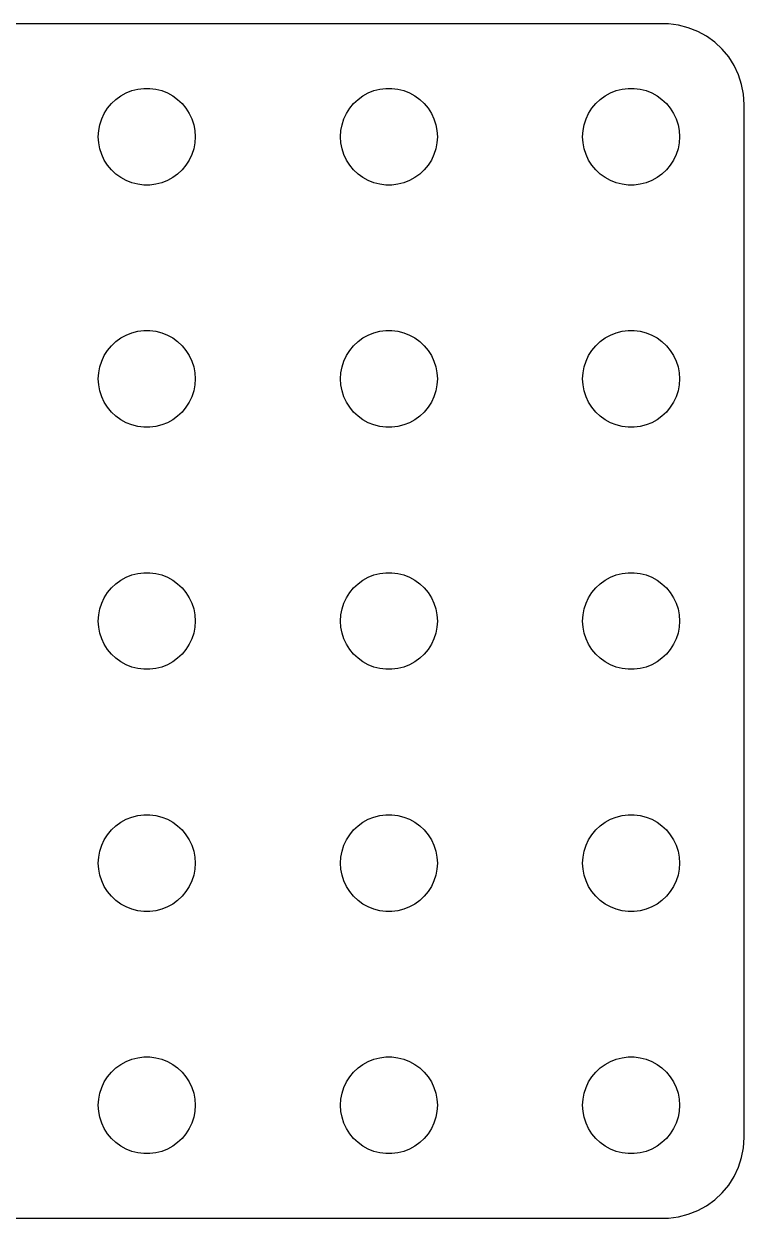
# Model space of a CAD drawing. Header units: metres. Extents: x -172 to 172, y -37 to 37.
# Drawn here: x 127.4 to 172, y -37 to 37 of the extents above; entities that cross this region are included whole.
import ezdxf

# ---------------------------------------------------------------- set-up
doc = ezdxf.new("R2010")
doc.units = ezdxf.units.M

msp = doc.modelspace()

# ---------------------------------------------------------------- linework, layer by layer
for p, q in [((167.314, 36.9901), (-167.314, 36.9901)), ((167.937, 36.9114), (167.314, 36.9901)), ((168.545, 36.7553), (167.937, 36.9114)), ((169.129, 36.5241), (168.545, 36.7553)), ((169.679, 36.2216), (169.129, 36.5241)), ((170.187, 35.8526), (169.679, 36.2216)), ((170.645, 35.4227), (170.187, 35.8526)), ((171.045, 34.9389), (170.645, 35.4227)), ((171.382, 34.4088), (171.045, 34.9389)), ((171.649, 33.8406), (171.382, 34.4088)), ((171.843, 33.2434), (171.649, 33.8406)), ((133.393, 32.533), (133.723, 32.7145)), ((133.723, 32.7145), (134.073, 32.8532)), ((134.073, 32.8532), (134.438, 32.9469)), ((134.438, 32.9469), (134.812, 32.9941)), ((134.812, 32.9941), (135.188, 32.9941)), ((135.188, 32.9941), (135.562, 32.9469)), ((135.562, 32.9469), (135.927, 32.8532)), ((135.927, 32.8532), (136.277, 32.7145)), ((136.277, 32.7145), (136.607, 32.533)), ((148.393, 32.533), (148.723, 32.7145)), ((148.723, 32.7145), (149.073, 32.8532)), ((149.073, 32.8532), (149.438, 32.9469)), ((149.438, 32.9469), (149.812, 32.9941)), ((149.812, 32.9941), (150.188, 32.9941)), ((150.188, 32.9941), (150.562, 32.9469)), ((150.562, 32.9469), (150.927, 32.8532)), ((150.927, 32.8532), (151.277, 32.7145)), ((151.277, 32.7145), (151.607, 32.533)), ((163.393, 32.533), (163.723, 32.7145)), ((163.723, 32.7145), (164.073, 32.8532)), ((164.073, 32.8532), (164.438, 32.9469)), ((164.438, 32.9469), (164.812, 32.9941)), ((164.812, 32.9941), (165.188, 32.9941)), ((165.188, 32.9941), (165.562, 32.9469)), ((165.562, 32.9469), (165.927, 32.8532)), ((165.927, 32.8532), (166.277, 32.7145)), ((166.277, 32.7145), (166.607, 32.533)), ((171.961, 32.6267), (171.843, 33.2434)), ((172, 32), (171.961, 32.6267)), ((132.573, 31.7634), (132.813, 32.0536)), ((132.813, 32.0536), (133.088, 32.3115)), ((133.088, 32.3115), (133.393, 32.533)), ((136.607, 32.533), (136.912, 32.3115)), ((136.912, 32.3115), (137.187, 32.0536)), ((137.187, 32.0536), (137.427, 31.7634)), ((147.573, 31.7634), (147.813, 32.0536)), ((147.813, 32.0536), (148.088, 32.3115)), ((148.088, 32.3115), (148.393, 32.533)), ((151.607, 32.533), (151.912, 32.3115)), ((151.912, 32.3115), (152.187, 32.0536)), ((152.187, 32.0536), (152.427, 31.7634)), ((162.573, 31.7634), (162.813, 32.0536)), ((162.813, 32.0536), (163.088, 32.3115)), ((163.088, 32.3115), (163.393, 32.533)), ((166.607, 32.533), (166.912, 32.3115)), ((166.912, 32.3115), (167.187, 32.0536)), ((167.187, 32.0536), (167.427, 31.7634)), ((172, -32), (172, 32)), ((132.094, 30.7461), (132.211, 31.1044)), ((132.211, 31.1044), (132.371, 31.4453)), ((132.371, 31.4453), (132.573, 31.7634)), ((137.427, 31.7634), (137.629, 31.4453)), ((137.629, 31.4453), (137.789, 31.1044)), ((137.789, 31.1044), (137.906, 30.7461)), ((147.094, 30.7461), (147.211, 31.1044)), ((147.211, 31.1044), (147.371, 31.4453)), ((147.371, 31.4453), (147.573, 31.7634)), ((152.427, 31.7634), (152.629, 31.4453)), ((152.629, 31.4453), (152.789, 31.1044)), ((152.789, 31.1044), (152.906, 30.7461)), ((162.094, 30.7461), (162.211, 31.1044)), ((162.211, 31.1044), (162.371, 31.4453)), ((162.371, 31.4453), (162.573, 31.7634)), ((167.427, 31.7634), (167.629, 31.4453)), ((167.629, 31.4453), (167.789, 31.1044)), ((167.789, 31.1044), (167.906, 30.7461)), ((132, 30), (132.024, 30.376)), ((132.024, 30.376), (132.094, 30.7461)), ((137.906, 30.7461), (137.976, 30.376)), ((137.976, 30.376), (138, 30)), ((147, 30), (147.024, 30.376)), ((147.024, 30.376), (147.094, 30.7461)), ((152.906, 30.7461), (152.976, 30.376)), ((152.976, 30.376), (153, 30)), ((162, 30), (162.024, 30.376)), ((162.024, 30.376), (162.094, 30.7461)), ((167.906, 30.7461), (167.976, 30.376)), ((167.976, 30.376), (168, 30)), ((132.024, 29.624), (132, 30)), ((132.094, 29.2539), (132.024, 29.624)), ((137.976, 29.624), (137.906, 29.2539)), ((138, 30), (137.976, 29.624)), ((147.024, 29.624), (147, 30)), ((147.094, 29.2539), (147.024, 29.624)), ((152.976, 29.624), (152.906, 29.2539)), ((153, 30), (152.976, 29.624)), ((162.024, 29.624), (162, 30)), ((162.094, 29.2539), (162.024, 29.624)), ((167.976, 29.624), (167.906, 29.2539)), ((168, 30), (167.976, 29.624)), ((132.211, 28.8956), (132.094, 29.2539)), ((132.371, 28.5547), (132.211, 28.8956)), ((137.789, 28.8956), (137.629, 28.5547)), ((137.906, 29.2539), (137.789, 28.8956)), ((147.211, 28.8956), (147.094, 29.2539)), ((147.371, 28.5547), (147.211, 28.8956)), ((152.789, 28.8956), (152.629, 28.5547)), ((152.906, 29.2539), (152.789, 28.8956)), ((162.211, 28.8956), (162.094, 29.2539)), ((162.371, 28.5547), (162.211, 28.8956)), ((167.789, 28.8956), (167.629, 28.5547)), ((167.906, 29.2539), (167.789, 28.8956)), ((132.573, 28.2366), (132.371, 28.5547)), ((132.813, 27.9464), (132.573, 28.2366)), ((137.427, 28.2366), (137.187, 27.9464)), ((137.629, 28.5547), (137.427, 28.2366)), ((147.573, 28.2366), (147.371, 28.5547)), ((147.813, 27.9464), (147.573, 28.2366)), ((152.427, 28.2366), (152.187, 27.9464)), ((152.629, 28.5547), (152.427, 28.2366)), ((162.573, 28.2366), (162.371, 28.5547)), ((162.813, 27.9464), (162.573, 28.2366)), ((167.427, 28.2366), (167.187, 27.9464)), ((167.629, 28.5547), (167.427, 28.2366)), ((133.088, 27.6884), (132.813, 27.9464)), ((133.393, 27.467), (133.088, 27.6884)), ((133.723, 27.2855), (133.393, 27.467)), ((136.607, 27.467), (136.277, 27.2855)), ((136.912, 27.6884), (136.607, 27.467)), ((137.187, 27.9464), (136.912, 27.6884)), ((148.088, 27.6884), (147.813, 27.9464)), ((148.393, 27.467), (148.088, 27.6884)), ((148.723, 27.2855), (148.393, 27.467)), ((151.607, 27.467), (151.277, 27.2855)), ((151.912, 27.6884), (151.607, 27.467)), ((152.187, 27.9464), (151.912, 27.6884)), ((163.088, 27.6884), (162.813, 27.9464)), ((163.393, 27.467), (163.088, 27.6884)), ((163.723, 27.2855), (163.393, 27.467)), ((166.607, 27.467), (166.277, 27.2855)), ((166.912, 27.6884), (166.607, 27.467)), ((167.187, 27.9464), (166.912, 27.6884)), ((134.073, 27.1468), (133.723, 27.2855)), ((134.438, 27.0531), (134.073, 27.1468)), ((134.812, 27.0059), (134.438, 27.0531)), ((135.188, 27.0059), (134.812, 27.0059)), ((135.562, 27.0531), (135.188, 27.0059)), ((135.927, 27.1468), (135.562, 27.0531)), ((136.277, 27.2855), (135.927, 27.1468)), ((149.073, 27.1468), (148.723, 27.2855)), ((149.438, 27.0531), (149.073, 27.1468)), ((149.812, 27.0059), (149.438, 27.0531)), ((150.188, 27.0059), (149.812, 27.0059)), ((150.562, 27.0531), (150.188, 27.0059)), ((150.927, 27.1468), (150.562, 27.0531)), ((151.277, 27.2855), (150.927, 27.1468)), ((164.073, 27.1468), (163.723, 27.2855)), ((164.438, 27.0531), (164.073, 27.1468)), ((164.812, 27.0059), (164.438, 27.0531)), ((165.188, 27.0059), (164.812, 27.0059)), ((165.562, 27.0531), (165.188, 27.0059)), ((165.927, 27.1468), (165.562, 27.0531)), ((166.277, 27.2855), (165.927, 27.1468)), ((133.723, 17.7145), (134.073, 17.8532)), ((134.073, 17.8532), (134.438, 17.9469)), ((134.438, 17.9469), (134.812, 17.9941)), ((134.812, 17.9941), (135.188, 17.9941)), ((135.188, 17.9941), (135.562, 17.9469)), ((135.562, 17.9469), (135.927, 17.8532)), ((135.927, 17.8532), (136.277, 17.7145)), ((148.723, 17.7145), (149.073, 17.8532)), ((149.073, 17.8532), (149.438, 17.9469)), ((149.438, 17.9469), (149.812, 17.9941)), ((149.812, 17.9941), (150.188, 17.9941)), ((150.188, 17.9941), (150.562, 17.9469)), ((150.562, 17.9469), (150.927, 17.8532)), ((150.927, 17.8532), (151.277, 17.7145)), ((163.723, 17.7145), (164.073, 17.8532)), ((164.073, 17.8532), (164.438, 17.9469)), ((164.438, 17.9469), (164.812, 17.9941)), ((164.812, 17.9941), (165.188, 17.9941)), ((165.188, 17.9941), (165.562, 17.9469)), ((165.562, 17.9469), (165.927, 17.8532)), ((165.927, 17.8532), (166.277, 17.7145)), ((132.573, 16.7634), (132.813, 17.0536)), ((132.813, 17.0536), (133.088, 17.3115)), ((133.088, 17.3115), (133.393, 17.533)), ((133.393, 17.533), (133.723, 17.7145)), ((136.277, 17.7145), (136.607, 17.533)), ((136.607, 17.533), (136.912, 17.3115)), ((136.912, 17.3115), (137.187, 17.0536)), ((137.187, 17.0536), (137.427, 16.7634)), ((147.573, 16.7634), (147.813, 17.0536)), ((147.813, 17.0536), (148.088, 17.3115)), ((148.088, 17.3115), (148.393, 17.533)), ((148.393, 17.533), (148.723, 17.7145)), ((151.277, 17.7145), (151.607, 17.533)), ((151.607, 17.533), (151.912, 17.3115)), ((151.912, 17.3115), (152.187, 17.0536)), ((152.187, 17.0536), (152.427, 16.7634)), ((162.573, 16.7634), (162.813, 17.0536)), ((162.813, 17.0536), (163.088, 17.3115)), ((163.088, 17.3115), (163.393, 17.533)), ((163.393, 17.533), (163.723, 17.7145)), ((166.277, 17.7145), (166.607, 17.533)), ((166.607, 17.533), (166.912, 17.3115)), ((166.912, 17.3115), (167.187, 17.0536)), ((167.187, 17.0536), (167.427, 16.7634)), ((132.211, 16.1044), (132.371, 16.4453)), ((132.371, 16.4453), (132.573, 16.7634)), ((137.427, 16.7634), (137.629, 16.4453)), ((137.629, 16.4453), (137.789, 16.1044)), ((147.211, 16.1044), (147.371, 16.4453)), ((147.371, 16.4453), (147.573, 16.7634)), ((152.427, 16.7634), (152.629, 16.4453)), ((152.629, 16.4453), (152.789, 16.1044)), ((162.211, 16.1044), (162.371, 16.4453)), ((162.371, 16.4453), (162.573, 16.7634)), ((167.427, 16.7634), (167.629, 16.4453)), ((167.629, 16.4453), (167.789, 16.1044)), ((132.024, 15.376), (132.094, 15.7461)), ((132.094, 15.7461), (132.211, 16.1044)), ((137.789, 16.1044), (137.906, 15.7461)), ((137.906, 15.7461), (137.976, 15.376)), ((147.024, 15.376), (147.094, 15.7461)), ((147.094, 15.7461), (147.211, 16.1044)), ((152.789, 16.1044), (152.906, 15.7461)), ((152.906, 15.7461), (152.976, 15.376)), ((162.024, 15.376), (162.094, 15.7461)), ((162.094, 15.7461), (162.211, 16.1044)), ((167.789, 16.1044), (167.906, 15.7461)), ((167.906, 15.7461), (167.976, 15.376)), ((132, 15), (132.024, 15.376)), ((132.024, 14.624), (132, 15)), ((137.976, 15.376), (138, 15)), ((138, 15), (137.976, 14.624)), ((147, 15), (147.024, 15.376)), ((147.024, 14.624), (147, 15)), ((152.976, 15.376), (153, 15)), ((153, 15), (152.976, 14.624)), ((162, 15), (162.024, 15.376)), ((162.024, 14.624), (162, 15)), ((167.976, 15.376), (168, 15)), ((168, 15), (167.976, 14.624)), ((132.094, 14.2539), (132.024, 14.624)), ((132.211, 13.8956), (132.094, 14.2539)), ((137.906, 14.2539), (137.789, 13.8956)), ((137.976, 14.624), (137.906, 14.2539)), ((147.094, 14.2539), (147.024, 14.624)), ((147.211, 13.8956), (147.094, 14.2539)), ((152.906, 14.2539), (152.789, 13.8956)), ((152.976, 14.624), (152.906, 14.2539)), ((162.094, 14.2539), (162.024, 14.624)), ((162.211, 13.8956), (162.094, 14.2539)), ((167.906, 14.2539), (167.789, 13.8956)), ((167.976, 14.624), (167.906, 14.2539)), ((132.371, 13.5547), (132.211, 13.8956)), ((132.573, 13.2366), (132.371, 13.5547)), ((137.629, 13.5547), (137.427, 13.2366)), ((137.789, 13.8956), (137.629, 13.5547)), ((147.371, 13.5547), (147.211, 13.8956)), ((147.573, 13.2366), (147.371, 13.5547)), ((152.629, 13.5547), (152.427, 13.2366)), ((152.789, 13.8956), (152.629, 13.5547)), ((162.371, 13.5547), (162.211, 13.8956)), ((162.573, 13.2366), (162.371, 13.5547)), ((167.629, 13.5547), (167.427, 13.2366)), ((167.789, 13.8956), (167.629, 13.5547)), ((132.813, 12.9464), (132.573, 13.2366)), ((133.088, 12.6884), (132.813, 12.9464)), ((133.393, 12.467), (133.088, 12.6884)), ((136.912, 12.6884), (136.607, 12.467)), ((137.187, 12.9464), (136.912, 12.6884)), ((137.427, 13.2366), (137.187, 12.9464)), ((147.813, 12.9464), (147.573, 13.2366)), ((148.088, 12.6884), (147.813, 12.9464)), ((148.393, 12.467), (148.088, 12.6884)), ((151.912, 12.6884), (151.607, 12.467)), ((152.187, 12.9464), (151.912, 12.6884)), ((152.427, 13.2366), (152.187, 12.9464)), ((162.813, 12.9464), (162.573, 13.2366)), ((163.088, 12.6884), (162.813, 12.9464)), ((163.393, 12.467), (163.088, 12.6884)), ((166.912, 12.6884), (166.607, 12.467)), ((167.187, 12.9464), (166.912, 12.6884)), ((167.427, 13.2366), (167.187, 12.9464)), ((133.723, 12.2855), (133.393, 12.467)), ((134.073, 12.1468), (133.723, 12.2855)), ((134.438, 12.0531), (134.073, 12.1468)), ((134.812, 12.0059), (134.438, 12.0531)), ((135.188, 12.0059), (134.812, 12.0059)), ((135.562, 12.0531), (135.188, 12.0059)), ((135.927, 12.1468), (135.562, 12.0531)), ((136.277, 12.2855), (135.927, 12.1468)), ((136.607, 12.467), (136.277, 12.2855)), ((148.723, 12.2855), (148.393, 12.467)), ((149.073, 12.1468), (148.723, 12.2855)), ((149.438, 12.0531), (149.073, 12.1468)), ((149.812, 12.0059), (149.438, 12.0531)), ((150.188, 12.0059), (149.812, 12.0059)), ((150.562, 12.0531), (150.188, 12.0059)), ((150.927, 12.1468), (150.562, 12.0531)), ((151.277, 12.2855), (150.927, 12.1468)), ((151.607, 12.467), (151.277, 12.2855)), ((163.723, 12.2855), (163.393, 12.467)), ((164.073, 12.1468), (163.723, 12.2855)), ((164.438, 12.0531), (164.073, 12.1468)), ((164.812, 12.0059), (164.438, 12.0531)), ((165.188, 12.0059), (164.812, 12.0059)), ((165.562, 12.0531), (165.188, 12.0059)), ((165.927, 12.1468), (165.562, 12.0531)), ((166.277, 12.2855), (165.927, 12.1468)), ((166.607, 12.467), (166.277, 12.2855)), ((134.438, 2.94685), (134.812, 2.99408)), ((134.812, 2.99408), (135.188, 2.99408)), ((135.188, 2.99408), (135.562, 2.94685)), ((149.438, 2.94685), (149.812, 2.99408)), ((149.812, 2.99408), (150.188, 2.99408)), ((150.188, 2.99408), (150.562, 2.94685)), ((164.438, 2.94685), (164.812, 2.99408)), ((164.812, 2.99408), (165.188, 2.99408)), ((165.188, 2.99408), (165.562, 2.94685)), ((132.813, 2.05363), (133.088, 2.31154)), ((133.088, 2.31154), (133.393, 2.53297)), ((133.393, 2.53297), (133.723, 2.71448)), ((133.723, 2.71448), (134.073, 2.85316)), ((134.073, 2.85316), (134.438, 2.94685)), ((135.562, 2.94685), (135.927, 2.85316)), ((135.927, 2.85316), (136.277, 2.71448)), ((136.277, 2.71448), (136.607, 2.53297)), ((136.607, 2.53297), (136.912, 2.31154)), ((136.912, 2.31154), (137.187, 2.05363)), ((147.813, 2.05363), (148.088, 2.31154)), ((148.088, 2.31154), (148.393, 2.53297)), ((148.393, 2.53297), (148.723, 2.71448)), ((148.723, 2.71448), (149.073, 2.85316)), ((149.073, 2.85316), (149.438, 2.94685)), ((150.562, 2.94685), (150.927, 2.85316)), ((150.927, 2.85316), (151.277, 2.71448)), ((151.277, 2.71448), (151.607, 2.53297)), ((151.607, 2.53297), (151.912, 2.31154)), ((151.912, 2.31154), (152.187, 2.05363)), ((162.813, 2.05363), (163.088, 2.31154)), ((163.088, 2.31154), (163.393, 2.53297)), ((163.393, 2.53297), (163.723, 2.71448)), ((163.723, 2.71448), (164.073, 2.85316)), ((164.073, 2.85316), (164.438, 2.94685)), ((165.562, 2.94685), (165.927, 2.85316)), ((165.927, 2.85316), (166.277, 2.71448)), ((166.277, 2.71448), (166.607, 2.53297)), ((166.607, 2.53297), (166.912, 2.31154)), ((166.912, 2.31154), (167.187, 2.05363)), ((132.371, 1.44525), (132.573, 1.76335)), ((132.573, 1.76335), (132.813, 2.05363)), ((137.187, 2.05363), (137.427, 1.76335)), ((137.427, 1.76335), (137.629, 1.44525)), ((147.371, 1.44525), (147.573, 1.76335)), ((147.573, 1.76335), (147.813, 2.05363)), ((152.187, 2.05363), (152.427, 1.76335)), ((152.427, 1.76335), (152.629, 1.44525)), ((162.371, 1.44525), (162.573, 1.76335)), ((162.573, 1.76335), (162.813, 2.05363)), ((167.187, 2.05363), (167.427, 1.76335)), ((167.427, 1.76335), (167.629, 1.44525)), ((132.024, 0.37599), (132.094, 0.74606)), ((132.094, 0.74606), (132.211, 1.10437)), ((132.211, 1.10437), (132.371, 1.44525)), ((137.629, 1.44525), (137.789, 1.10437)), ((137.789, 1.10437), (137.906, 0.74606)), ((137.906, 0.74606), (137.976, 0.37599)), ((147.024, 0.37599), (147.094, 0.74606)), ((147.094, 0.74606), (147.211, 1.10437)), ((147.211, 1.10437), (147.371, 1.44525)), ((152.629, 1.44525), (152.789, 1.10437)), ((152.789, 1.10437), (152.906, 0.74606)), ((152.906, 0.74606), (152.976, 0.37599)), ((162.024, 0.37599), (162.094, 0.74606)), ((162.094, 0.74606), (162.211, 1.10437)), ((162.211, 1.10437), (162.371, 1.44525)), ((167.629, 1.44525), (167.789, 1.10437)), ((167.789, 1.10437), (167.906, 0.74606)), ((167.906, 0.74606), (167.976, 0.37599)), ((132, 0), (132.024, 0.37599)), ((132.024, -0.37599), (132, 0)), ((137.976, 0.37599), (138, 0)), ((138, 0), (137.976, -0.37599)), ((147, 0), (147.024, 0.37599)), ((147.024, -0.37599), (147, 0)), ((152.976, 0.37599), (153, 0)), ((153, 0), (152.976, -0.37599)), ((162, 0), (162.024, 0.37599)), ((162.024, -0.37599), (162, 0)), ((167.976, 0.37599), (168, 0)), ((168, 0), (167.976, -0.37599)), ((132.094, -0.74606), (132.024, -0.37599)), ((137.976, -0.37599), (137.906, -0.74606)), ((147.094, -0.74606), (147.024, -0.37599)), ((152.976, -0.37599), (152.906, -0.74606)), ((162.094, -0.74606), (162.024, -0.37599)), ((167.976, -0.37599), (167.906, -0.74606)), ((132.211, -1.10437), (132.094, -0.74606)), ((132.371, -1.44525), (132.211, -1.10437)), ((132.573, -1.76335), (132.371, -1.44525)), ((137.629, -1.44525), (137.427, -1.76335)), ((137.789, -1.10437), (137.629, -1.44525)), ((137.906, -0.74606), (137.789, -1.10437)), ((147.211, -1.10437), (147.094, -0.74606)), ((147.371, -1.44525), (147.211, -1.10437)), ((147.573, -1.76335), (147.371, -1.44525)), ((152.629, -1.44525), (152.427, -1.76335)), ((152.789, -1.10437), (152.629, -1.44525)), ((152.906, -0.74606), (152.789, -1.10437)), ((162.211, -1.10437), (162.094, -0.74606)), ((162.371, -1.44525), (162.211, -1.10437)), ((162.573, -1.76335), (162.371, -1.44525)), ((167.629, -1.44525), (167.427, -1.76335)), ((167.789, -1.10437), (167.629, -1.44525)), ((167.906, -0.74606), (167.789, -1.10437)), ((132.813, -2.05363), (132.573, -1.76335)), ((133.088, -2.31154), (132.813, -2.05363)), ((137.187, -2.05363), (136.912, -2.31154)), ((137.427, -1.76335), (137.187, -2.05363)), ((147.813, -2.05363), (147.573, -1.76335)), ((148.088, -2.31154), (147.813, -2.05363)), ((152.187, -2.05363), (151.912, -2.31154)), ((152.427, -1.76335), (152.187, -2.05363)), ((162.813, -2.05363), (162.573, -1.76335)), ((163.088, -2.31154), (162.813, -2.05363)), ((167.187, -2.05363), (166.912, -2.31154)), ((167.427, -1.76335), (167.187, -2.05363)), ((133.393, -2.53297), (133.088, -2.31154)), ((133.723, -2.71448), (133.393, -2.53297)), ((134.073, -2.85316), (133.723, -2.71448)), ((134.438, -2.94685), (134.073, -2.85316)), ((134.812, -2.99408), (134.438, -2.94685)), ((135.562, -2.94685), (135.188, -2.99408)), ((135.927, -2.85316), (135.562, -2.94685)), ((136.277, -2.71448), (135.927, -2.85316)), ((136.607, -2.53297), (136.277, -2.71448)), ((136.912, -2.31154), (136.607, -2.53297)), ((148.393, -2.53297), (148.088, -2.31154)), ((148.723, -2.71448), (148.393, -2.53297)), ((149.073, -2.85316), (148.723, -2.71448)), ((149.438, -2.94685), (149.073, -2.85316)), ((149.812, -2.99408), (149.438, -2.94685)), ((150.562, -2.94685), (150.188, -2.99408)), ((150.927, -2.85316), (150.562, -2.94685)), ((151.277, -2.71448), (150.927, -2.85316)), ((151.607, -2.53297), (151.277, -2.71448)), ((151.912, -2.31154), (151.607, -2.53297)), ((163.393, -2.53297), (163.088, -2.31154)), ((163.723, -2.71448), (163.393, -2.53297)), ((164.073, -2.85316), (163.723, -2.71448)), ((164.438, -2.94685), (164.073, -2.85316)), ((164.812, -2.99408), (164.438, -2.94685)), ((165.562, -2.94685), (165.188, -2.99408)), ((165.927, -2.85316), (165.562, -2.94685)), ((166.277, -2.71448), (165.927, -2.85316)), ((166.607, -2.53297), (166.277, -2.71448)), ((166.912, -2.31154), (166.607, -2.53297)), ((135.188, -2.99408), (134.812, -2.99408)), ((150.188, -2.99408), (149.812, -2.99408)), ((165.188, -2.99408), (164.812, -2.99408)), ((133.088, -12.6884), (133.393, -12.467)), ((133.393, -12.467), (133.723, -12.2855)), ((133.723, -12.2855), (134.073, -12.1468)), ((134.073, -12.1468), (134.438, -12.0531)), ((134.438, -12.0531), (134.812, -12.0059)), ((134.812, -12.0059), (135.188, -12.0059)), ((135.188, -12.0059), (135.562, -12.0531)), ((135.562, -12.0531), (135.927, -12.1468)), ((135.927, -12.1468), (136.277, -12.2855)), ((136.277, -12.2855), (136.607, -12.467)), ((136.607, -12.467), (136.912, -12.6884)), ((148.088, -12.6884), (148.393, -12.467)), ((148.393, -12.467), (148.723, -12.2855)), ((148.723, -12.2855), (149.073, -12.1468)), ((149.073, -12.1468), (149.438, -12.0531)), ((149.438, -12.0531), (149.812, -12.0059)), ((149.812, -12.0059), (150.188, -12.0059)), ((150.188, -12.0059), (150.562, -12.0531)), ((150.562, -12.0531), (150.927, -12.1468)), ((150.927, -12.1468), (151.277, -12.2855)), ((151.277, -12.2855), (151.607, -12.467)), ((151.607, -12.467), (151.912, -12.6884)), ((163.088, -12.6884), (163.393, -12.467)), ((163.393, -12.467), (163.723, -12.2855)), ((163.723, -12.2855), (164.073, -12.1468)), ((164.073, -12.1468), (164.438, -12.0531)), ((164.438, -12.0531), (164.812, -12.0059)), ((164.812, -12.0059), (165.188, -12.0059)), ((165.188, -12.0059), (165.562, -12.0531)), ((165.562, -12.0531), (165.927, -12.1468)), ((165.927, -12.1468), (166.277, -12.2855)), ((166.277, -12.2855), (166.607, -12.467)), ((166.607, -12.467), (166.912, -12.6884)), ((132.371, -13.5547), (132.573, -13.2366)), ((132.573, -13.2366), (132.813, -12.9464)), ((132.813, -12.9464), (133.088, -12.6884)), ((136.912, -12.6884), (137.187, -12.9464)), ((137.187, -12.9464), (137.427, -13.2366)), ((137.427, -13.2366), (137.629, -13.5547)), ((147.371, -13.5547), (147.573, -13.2366)), ((147.573, -13.2366), (147.813, -12.9464)), ((147.813, -12.9464), (148.088, -12.6884)), ((151.912, -12.6884), (152.187, -12.9464)), ((152.187, -12.9464), (152.427, -13.2366)), ((152.427, -13.2366), (152.629, -13.5547)), ((162.371, -13.5547), (162.573, -13.2366)), ((162.573, -13.2366), (162.813, -12.9464)), ((162.813, -12.9464), (163.088, -12.6884)), ((166.912, -12.6884), (167.187, -12.9464)), ((167.187, -12.9464), (167.427, -13.2366)), ((167.427, -13.2366), (167.629, -13.5547)), ((132.094, -14.2539), (132.211, -13.8956)), ((132.211, -13.8956), (132.371, -13.5547)), ((137.629, -13.5547), (137.789, -13.8956)), ((137.789, -13.8956), (137.906, -14.2539)), ((147.094, -14.2539), (147.211, -13.8956)), ((147.211, -13.8956), (147.371, -13.5547)), ((152.629, -13.5547), (152.789, -13.8956)), ((152.789, -13.8956), (152.906, -14.2539)), ((162.094, -14.2539), (162.211, -13.8956)), ((162.211, -13.8956), (162.371, -13.5547)), ((167.629, -13.5547), (167.789, -13.8956)), ((167.789, -13.8956), (167.906, -14.2539)), ((132, -15), (132.024, -14.624)), ((132.024, -14.624), (132.094, -14.2539)), ((137.906, -14.2539), (137.976, -14.624)), ((137.976, -14.624), (138, -15)), ((147, -15), (147.024, -14.624)), ((147.024, -14.624), (147.094, -14.2539)), ((152.906, -14.2539), (152.976, -14.624)), ((152.976, -14.624), (153, -15)), ((162, -15), (162.024, -14.624)), ((162.024, -14.624), (162.094, -14.2539)), ((167.906, -14.2539), (167.976, -14.624)), ((167.976, -14.624), (168, -15)), ((132.024, -15.376), (132, -15)), ((132.094, -15.7461), (132.024, -15.376)), ((137.976, -15.376), (137.906, -15.7461)), ((138, -15), (137.976, -15.376)), ((147.024, -15.376), (147, -15)), ((147.094, -15.7461), (147.024, -15.376)), ((152.976, -15.376), (152.906, -15.7461)), ((153, -15), (152.976, -15.376)), ((162.024, -15.376), (162, -15)), ((162.094, -15.7461), (162.024, -15.376)), ((167.976, -15.376), (167.906, -15.7461)), ((168, -15), (167.976, -15.376)), ((132.211, -16.1044), (132.094, -15.7461)), ((132.371, -16.4453), (132.211, -16.1044)), ((137.789, -16.1044), (137.629, -16.4453)), ((137.906, -15.7461), (137.789, -16.1044)), ((147.211, -16.1044), (147.094, -15.7461)), ((147.371, -16.4453), (147.211, -16.1044)), ((152.789, -16.1044), (152.629, -16.4453)), ((152.906, -15.7461), (152.789, -16.1044)), ((162.211, -16.1044), (162.094, -15.7461)), ((162.371, -16.4453), (162.211, -16.1044)), ((167.789, -16.1044), (167.629, -16.4453)), ((167.906, -15.7461), (167.789, -16.1044)), ((132.573, -16.7634), (132.371, -16.4453)), ((132.813, -17.0536), (132.573, -16.7634)), ((137.427, -16.7634), (137.187, -17.0536)), ((137.629, -16.4453), (137.427, -16.7634)), ((147.573, -16.7634), (147.371, -16.4453)), ((147.813, -17.0536), (147.573, -16.7634)), ((152.427, -16.7634), (152.187, -17.0536)), ((152.629, -16.4453), (152.427, -16.7634)), ((162.573, -16.7634), (162.371, -16.4453)), ((162.813, -17.0536), (162.573, -16.7634)), ((167.427, -16.7634), (167.187, -17.0536)), ((167.629, -16.4453), (167.427, -16.7634)), ((133.088, -17.3115), (132.813, -17.0536)), ((133.393, -17.533), (133.088, -17.3115)), ((133.723, -17.7145), (133.393, -17.533)), ((134.073, -17.8532), (133.723, -17.7145)), ((136.277, -17.7145), (135.927, -17.8532)), ((136.607, -17.533), (136.277, -17.7145)), ((136.912, -17.3115), (136.607, -17.533)), ((137.187, -17.0536), (136.912, -17.3115)), ((148.088, -17.3115), (147.813, -17.0536)), ((148.393, -17.533), (148.088, -17.3115)), ((148.723, -17.7145), (148.393, -17.533)), ((149.073, -17.8532), (148.723, -17.7145)), ((151.277, -17.7145), (150.927, -17.8532)), ((151.607, -17.533), (151.277, -17.7145)), ((151.912, -17.3115), (151.607, -17.533)), ((152.187, -17.0536), (151.912, -17.3115)), ((163.088, -17.3115), (162.813, -17.0536)), ((163.393, -17.533), (163.088, -17.3115)), ((163.723, -17.7145), (163.393, -17.533)), ((164.073, -17.8532), (163.723, -17.7145)), ((166.277, -17.7145), (165.927, -17.8532)), ((166.607, -17.533), (166.277, -17.7145)), ((166.912, -17.3115), (166.607, -17.533)), ((167.187, -17.0536), (166.912, -17.3115)), ((134.438, -17.9469), (134.073, -17.8532)), ((134.812, -17.9941), (134.438, -17.9469)), ((135.188, -17.9941), (134.812, -17.9941)), ((135.562, -17.9469), (135.188, -17.9941)), ((135.927, -17.8532), (135.562, -17.9469)), ((149.438, -17.9469), (149.073, -17.8532)), ((149.812, -17.9941), (149.438, -17.9469)), ((150.188, -17.9941), (149.812, -17.9941)), ((150.562, -17.9469), (150.188, -17.9941)), ((150.927, -17.8532), (150.562, -17.9469)), ((164.438, -17.9469), (164.073, -17.8532)), ((164.812, -17.9941), (164.438, -17.9469)), ((165.188, -17.9941), (164.812, -17.9941)), ((165.562, -17.9469), (165.188, -17.9941)), ((165.927, -17.8532), (165.562, -17.9469)), ((133.393, -27.467), (133.723, -27.2855)), ((133.723, -27.2855), (134.073, -27.1468)), ((134.073, -27.1468), (134.438, -27.0531)), ((134.438, -27.0531), (134.812, -27.0059)), ((134.812, -27.0059), (135.188, -27.0059)), ((135.188, -27.0059), (135.562, -27.0531)), ((135.562, -27.0531), (135.927, -27.1468)), ((135.927, -27.1468), (136.277, -27.2855)), ((136.277, -27.2855), (136.607, -27.467)), ((148.393, -27.467), (148.723, -27.2855)), ((148.723, -27.2855), (149.073, -27.1468)), ((149.073, -27.1468), (149.438, -27.0531)), ((149.438, -27.0531), (149.812, -27.0059)), ((149.812, -27.0059), (150.188, -27.0059)), ((150.188, -27.0059), (150.562, -27.0531)), ((150.562, -27.0531), (150.927, -27.1468)), ((150.927, -27.1468), (151.277, -27.2855)), ((151.277, -27.2855), (151.607, -27.467)), ((163.393, -27.467), (163.723, -27.2855)), ((163.723, -27.2855), (164.073, -27.1468)), ((164.073, -27.1468), (164.438, -27.0531)), ((164.438, -27.0531), (164.812, -27.0059)), ((164.812, -27.0059), (165.188, -27.0059)), ((165.188, -27.0059), (165.562, -27.0531)), ((165.562, -27.0531), (165.927, -27.1468)), ((165.927, -27.1468), (166.277, -27.2855)), ((166.277, -27.2855), (166.607, -27.467)), ((132.573, -28.2366), (132.813, -27.9464)), ((132.813, -27.9464), (133.088, -27.6884)), ((133.088, -27.6884), (133.393, -27.467)), ((136.607, -27.467), (136.912, -27.6884)), ((136.912, -27.6884), (137.187, -27.9464)), ((137.187, -27.9464), (137.427, -28.2366)), ((147.573, -28.2366), (147.813, -27.9464)), ((147.813, -27.9464), (148.088, -27.6884)), ((148.088, -27.6884), (148.393, -27.467)), ((151.607, -27.467), (151.912, -27.6884)), ((151.912, -27.6884), (152.187, -27.9464)), ((152.187, -27.9464), (152.427, -28.2366)), ((162.573, -28.2366), (162.813, -27.9464)), ((162.813, -27.9464), (163.088, -27.6884)), ((163.088, -27.6884), (163.393, -27.467)), ((166.607, -27.467), (166.912, -27.6884)), ((166.912, -27.6884), (167.187, -27.9464)), ((167.187, -27.9464), (167.427, -28.2366)), ((132.211, -28.8956), (132.371, -28.5547)), ((132.371, -28.5547), (132.573, -28.2366)), ((137.427, -28.2366), (137.629, -28.5547)), ((137.629, -28.5547), (137.789, -28.8956)), ((147.211, -28.8956), (147.371, -28.5547)), ((147.371, -28.5547), (147.573, -28.2366)), ((152.427, -28.2366), (152.629, -28.5547)), ((152.629, -28.5547), (152.789, -28.8956)), ((162.211, -28.8956), (162.371, -28.5547)), ((162.371, -28.5547), (162.573, -28.2366)), ((167.427, -28.2366), (167.629, -28.5547)), ((167.629, -28.5547), (167.789, -28.8956)), ((132.024, -29.624), (132.094, -29.2539)), ((132.094, -29.2539), (132.211, -28.8956)), ((137.789, -28.8956), (137.906, -29.2539)), ((137.906, -29.2539), (137.976, -29.624)), ((147.024, -29.624), (147.094, -29.2539)), ((147.094, -29.2539), (147.211, -28.8956)), ((152.789, -28.8956), (152.906, -29.2539)), ((152.906, -29.2539), (152.976, -29.624)), ((162.024, -29.624), (162.094, -29.2539)), ((162.094, -29.2539), (162.211, -28.8956)), ((167.789, -28.8956), (167.906, -29.2539)), ((167.906, -29.2539), (167.976, -29.624)), ((132, -30), (132.024, -29.624)), ((132.024, -30.376), (132, -30)), ((137.976, -29.624), (138, -30)), ((138, -30), (137.976, -30.376)), ((147, -30), (147.024, -29.624)), ((147.024, -30.376), (147, -30)), ((152.976, -29.624), (153, -30)), ((153, -30), (152.976, -30.376)), ((162, -30), (162.024, -29.624)), ((162.024, -30.376), (162, -30)), ((167.976, -29.624), (168, -30)), ((168, -30), (167.976, -30.376)), ((132.094, -30.7461), (132.024, -30.376)), ((132.211, -31.1044), (132.094, -30.7461)), ((137.906, -30.7461), (137.789, -31.1044)), ((137.976, -30.376), (137.906, -30.7461)), ((147.094, -30.7461), (147.024, -30.376)), ((147.211, -31.1044), (147.094, -30.7461)), ((152.906, -30.7461), (152.789, -31.1044)), ((152.976, -30.376), (152.906, -30.7461)), ((162.094, -30.7461), (162.024, -30.376)), ((162.211, -31.1044), (162.094, -30.7461)), ((167.906, -30.7461), (167.789, -31.1044)), ((167.976, -30.376), (167.906, -30.7461)), ((132.371, -31.4453), (132.211, -31.1044)), ((132.573, -31.7634), (132.371, -31.4453)), ((132.813, -32.0536), (132.573, -31.7634)), ((137.427, -31.7634), (137.187, -32.0536)), ((137.629, -31.4453), (137.427, -31.7634)), ((137.789, -31.1044), (137.629, -31.4453)), ((147.371, -31.4453), (147.211, -31.1044)), ((147.573, -31.7634), (147.371, -31.4453)), ((147.813, -32.0536), (147.573, -31.7634)), ((152.427, -31.7634), (152.187, -32.0536)), ((152.629, -31.4453), (152.427, -31.7634)), ((152.789, -31.1044), (152.629, -31.4453)), ((162.371, -31.4453), (162.211, -31.1044)), ((162.573, -31.7634), (162.371, -31.4453)), ((162.813, -32.0536), (162.573, -31.7634)), ((167.427, -31.7634), (167.187, -32.0536)), ((167.629, -31.4453), (167.427, -31.7634)), ((167.789, -31.1044), (167.629, -31.4453)), ((133.088, -32.3115), (132.813, -32.0536)), ((133.393, -32.533), (133.088, -32.3115)), ((133.723, -32.7145), (133.393, -32.533)), ((136.607, -32.533), (136.277, -32.7145)), ((136.912, -32.3115), (136.607, -32.533)), ((137.187, -32.0536), (136.912, -32.3115)), ((148.088, -32.3115), (147.813, -32.0536)), ((148.393, -32.533), (148.088, -32.3115)), ((148.723, -32.7145), (148.393, -32.533)), ((151.607, -32.533), (151.277, -32.7145)), ((151.912, -32.3115), (151.607, -32.533)), ((152.187, -32.0536), (151.912, -32.3115)), ((163.088, -32.3115), (162.813, -32.0536)), ((163.393, -32.533), (163.088, -32.3115)), ((163.723, -32.7145), (163.393, -32.533)), ((166.607, -32.533), (166.277, -32.7145)), ((166.912, -32.3115), (166.607, -32.533)), ((167.187, -32.0536), (166.912, -32.3115)), ((171.961, -32.6267), (172, -32)), ((134.073, -32.8532), (133.723, -32.7145)), ((134.438, -32.9469), (134.073, -32.8532)), ((134.812, -32.9941), (134.438, -32.9469)), ((135.188, -32.9941), (134.812, -32.9941)), ((135.562, -32.9469), (135.188, -32.9941)), ((135.927, -32.8532), (135.562, -32.9469)), ((136.277, -32.7145), (135.927, -32.8532)), ((149.073, -32.8532), (148.723, -32.7145)), ((149.438, -32.9469), (149.073, -32.8532)), ((149.812, -32.9941), (149.438, -32.9469)), ((150.188, -32.9941), (149.812, -32.9941)), ((150.562, -32.9469), (150.188, -32.9941)), ((150.927, -32.8532), (150.562, -32.9469)), ((151.277, -32.7145), (150.927, -32.8532)), ((164.073, -32.8532), (163.723, -32.7145)), ((164.438, -32.9469), (164.073, -32.8532)), ((164.812, -32.9941), (164.438, -32.9469)), ((165.188, -32.9941), (164.812, -32.9941)), ((165.562, -32.9469), (165.188, -32.9941)), ((165.927, -32.8532), (165.562, -32.9469)), ((166.277, -32.7145), (165.927, -32.8532)), ((171.649, -33.8406), (171.843, -33.2434)), ((171.843, -33.2434), (171.961, -32.6267)), ((171.382, -34.4088), (171.649, -33.8406)), ((171.045, -34.9389), (171.382, -34.4088)), ((170.187, -35.8526), (170.645, -35.4227)), ((170.645, -35.4227), (171.045, -34.9389)), ((169.129, -36.5241), (169.679, -36.2216)), ((169.679, -36.2216), (170.187, -35.8526)), ((-167.314, -36.9901), (167.314, -36.9901)), ((167.314, -36.9901), (167.937, -36.9114)), ((167.937, -36.9114), (168.545, -36.7553)), ((168.545, -36.7553), (169.129, -36.5241))]:
    msp.add_line(p, q)

doc.saveas('drawing.dxf')
